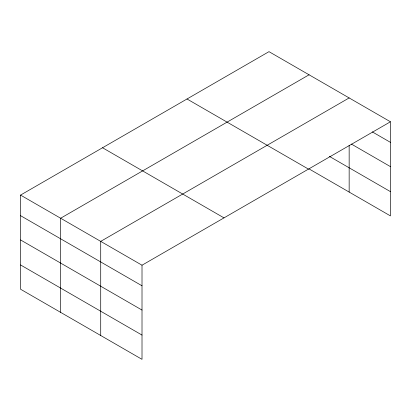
<?xml version="1.0" encoding="UTF-8"?>
<svg xmlns="http://www.w3.org/2000/svg" width="411" height="411" viewBox="0 0 411 411"><rect width="100%" height="100%" fill="white"/><g stroke="black" fill="none" stroke-linecap="round" stroke-linejoin="round"><path stroke-width="0.62" d="M390.45 121.779L268.989 51.658L20.55 195.091L20.55 289.221L142.011 359.342L142.011 265.213L390.45 121.779L390.45 215.909L309.072 168.926M309.072 74.797L60.633 218.231L60.633 312.36M349.155 97.936L100.716 241.37L100.716 335.504M372.279 131.864L390.45 142.355M351.354 144.055L390.45 166.63M329.386 156.38L390.45 191.639M187.005 98.989L308.466 169.111M102.534 147.755L223.995 217.881M20.55 195.091L142.011 265.213M20.55 215.667L142.011 285.789M20.55 239.937L142.011 310.064M20.55 264.946L142.011 335.073M349.155 145.35L349.155 192.065"/></g></svg>
